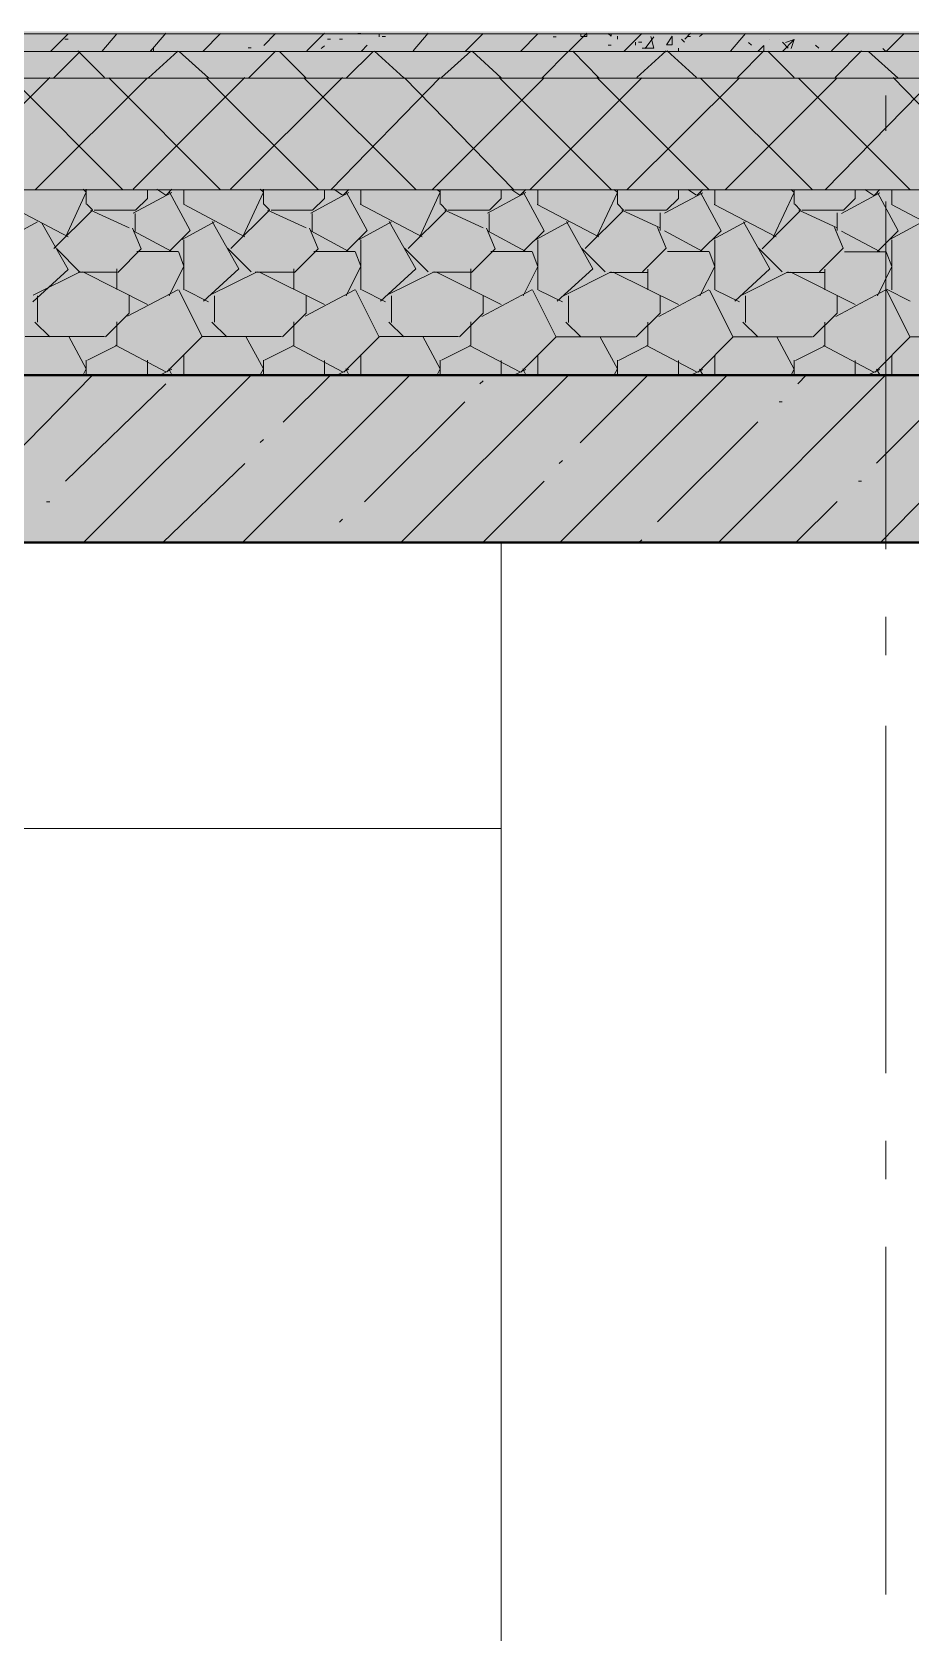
# Model space of a CAD drawing. Header units: millimetres. Extents: x -135211 to 49383, y -8033 to 228499.
# Drawn here: x -13222 to -11958, y 59366 to 61668 of the extents above; entities that cross this region are included whole.
import ezdxf

# ---------------------------------------------------------------- set-up
doc = ezdxf.new("R2010")
doc.units = ezdxf.units.MM
doc.layers.add('PDF _Геометрия', color=7, linetype='Continuous', true_color=0x1d1d1d)
doc.layers.add('PDF _Сплошная заливка', color=7, linetype='Continuous', true_color=0xffffff)

msp = doc.modelspace()

# ---------------------------------------------------------------- hatches: boundary and pattern name
at = {"layer": 'PDF _Сплошная заливка', "transparency": 33554559}
h = msp.add_hatch(color=256, dxfattribs=at)
h.paths.add_polyline_path([(-25691.9, 61763.6), (-25780.5, 61766.9), (-25912.9, 61766.9), (-25912.9, 61742.4), (-25806.2, 61742.4), (-25691.9, 61738.2), (-25581.8, 61734), (-25353.2, 61725.5), (-25243.2, 61721.3), (-25014.6, 61712.8), (-24904.5, 61708.6), (-24676, 61700.1), (-24565.9, 61695.9), (-24451.6, 61691.6), (-24341.5, 61687.4), (-24227.2, 61683.2), (-24117.2, 61679), (-24002.9, 61674.7), (-23892.8, 61670.5), (-23892.8, 61695.9), (-24002.9, 61700.1), (-24117.2, 61704.3), (-24227.2, 61708.6), (-24455.8, 61717), (-24565.9, 61721.3), (-24680.2, 61725.5), (-24790.2, 61729.7), (-25018.8, 61738.2), (-25128.9, 61742.4), (-25243.2, 61746.7), (-25353.2, 61750.9), (-25581.8, 61759.4)])
h.paths.add_polyline_path([(-263.8, 61742.4), (-263.8, 61766.9), (-569.8, 61766.9), (-763.3, 61763.6), (-1017.3, 61759.4), (-1267.1, 61755.1), (-1521.1, 61750.9), (-2020.6, 61742.4), (-2274.5, 61738.2), (-2524.3, 61734), (-2778.3, 61729.7), (-3028, 61725.5), (-3282, 61721.3), (-3781.5, 61712.8), (-4035.5, 61708.6), (-4285.3, 61704.3), (-4539.2, 61700.1), (-5038.7, 61691.6), (-5292.7, 61687.4), (-5542.5, 61683.2), (-5796.5, 61679), (-6046.2, 61674.7), (-6300.2, 61670.5), (-22601.7, 61666.3), (-22601.7, 61640.9), (-6300.2, 61645.1), (-6046.2, 61649.3), (-5796.5, 61653.6), (-5542.5, 61657.8), (-5292.7, 61662), (-5038.7, 61666.3), (-4539.2, 61674.7), (-4285.3, 61679), (-4035.5, 61683.2), (-3781.5, 61687.4), (-3282, 61695.9), (-3028, 61700.1), (-2778.3, 61704.3), (-2524.3, 61708.6), (-2274.5, 61712.8), (-2020.6, 61717), (-1521.1, 61725.5), (-1267.1, 61729.7), (-1017.3, 61734), (-763.3, 61738.2), (-513.6, 61742.4)])
h = msp.add_hatch(color=256, dxfattribs=at)
h.paths.add_polyline_path([(-25691.9, 61738.2), (-25779.1, 61741.4), (-25912.9, 61741.4), (-25912.9, 61704.3), (-25806.2, 61704.3), (-25691.9, 61700.1), (-25581.8, 61695.9), (-25353.2, 61687.4), (-25243.2, 61683.2), (-25014.6, 61674.7), (-24904.5, 61670.5), (-24676, 61662), (-24565.9, 61657.8), (-24451.6, 61653.6), (-24341.5, 61649.3), (-24227.2, 61645.1), (-24117.2, 61640.9), (-24002.9, 61636.6), (-23892.8, 61632.4), (-23892.8, 61670.5), (-24002.9, 61674.7), (-24117.2, 61679), (-24227.2, 61683.2), (-24455.8, 61691.6), (-24565.9, 61695.9), (-24680.2, 61700.1), (-24790.2, 61704.3), (-25018.8, 61712.8), (-25128.9, 61717), (-25243.2, 61721.3), (-25353.2, 61725.5), (-25581.8, 61734)])
h.paths.add_polyline_path([(-263.8, 61704.3), (-263.8, 61741.4), (-572.7, 61741.4), (-763.3, 61738.2), (-1017.3, 61734), (-1267.1, 61729.7), (-1521.1, 61725.5), (-2020.6, 61717), (-2274.5, 61712.8), (-2524.3, 61708.6), (-2778.3, 61704.3), (-3028, 61700.1), (-3282, 61695.9), (-3781.5, 61687.4), (-4035.5, 61683.2), (-4285.3, 61679), (-4539.2, 61674.7), (-5038.7, 61666.3), (-5292.7, 61662), (-5542.5, 61657.8), (-5796.5, 61653.6), (-6046.2, 61649.3), (-6300.2, 61645.1), (-22601.7, 61640.9), (-22601.7, 61602.8), (-6300.2, 61607), (-6046.2, 61611.2), (-5796.5, 61615.5), (-5542.5, 61619.7), (-5292.7, 61623.9), (-5038.7, 61628.2), (-4539.2, 61636.6), (-4285.3, 61640.9), (-4035.5, 61645.1), (-3781.5, 61649.3), (-3282, 61657.8), (-3028, 61662), (-2778.3, 61666.3), (-2524.3, 61670.5), (-2274.5, 61674.7), (-2020.6, 61679), (-1521.1, 61687.4), (-1267.1, 61691.6), (-1017.3, 61695.9), (-763.3, 61700.1), (-513.6, 61704.3)])
h = msp.add_hatch(color=256, dxfattribs=at)
h.paths.add_polyline_path([(-25691.9, 61700.1), (-25779.3, 61703.4), (-25912.9, 61703.4), (-25912.9, 61543.5), (-25806.2, 61543.5), (-25691.9, 61539.3), (-25581.8, 61535), (-25353.2, 61526.6), (-25243.2, 61522.3), (-25014.6, 61513.9), (-24904.5, 61509.6), (-24676, 61501.2), (-24565.9, 61496.9), (-24451.6, 61492.7), (-24341.5, 61488.5), (-24227.2, 61484.2), (-24117.2, 61480), (-24002.9, 61475.8), (-23892.8, 61471.5), (-23892.8, 61632.4), (-24002.9, 61636.6), (-24117.2, 61640.9), (-24227.2, 61645.1), (-24455.8, 61653.6), (-24565.9, 61657.8), (-24680.2, 61662), (-24790.2, 61666.3), (-25018.8, 61674.7), (-25128.9, 61679), (-25243.2, 61683.2), (-25353.2, 61687.4), (-25581.8, 61695.9)])
h.paths.add_polyline_path([(-263.8, 61543.5), (-263.8, 61703.4), (-572.3, 61703.4), (-763.3, 61700.1), (-1017.3, 61695.9), (-1267.1, 61691.6), (-1521.1, 61687.4), (-2020.6, 61679), (-2274.5, 61674.7), (-2524.3, 61670.5), (-2778.3, 61666.3), (-3028, 61662), (-3282, 61657.8), (-3781.5, 61649.3), (-4035.5, 61645.1), (-4285.3, 61640.9), (-4539.2, 61636.6), (-5038.7, 61628.2), (-5292.7, 61623.9), (-5542.5, 61619.7), (-5796.5, 61615.5), (-6046.2, 61611.2), (-6300.2, 61607), (-22601.7, 61602.8), (-22601.7, 61441.9), (-6300.2, 61446.1), (-6046.2, 61450.4), (-5796.5, 61454.6), (-5542.5, 61458.8), (-5292.7, 61463.1), (-5038.7, 61467.3), (-4539.2, 61475.8), (-4285.3, 61480), (-4035.5, 61484.2), (-3781.5, 61488.5), (-3282, 61496.9), (-3028, 61501.2), (-2778.3, 61505.4), (-2524.3, 61509.6), (-2274.5, 61513.9), (-2020.6, 61518.1), (-1521.1, 61526.6), (-1267.1, 61530.8), (-1017.3, 61535), (-763.3, 61539.3), (-513.6, 61543.5)])
h = msp.add_hatch(color=256, dxfattribs=at)
h.paths.add_polyline_path([(-25691.9, 61539.3), (-25779.5, 61542.5), (-25912.9, 61542.5), (-25912.9, 61175.2), (-23892.8, 61175.2), (-23892.8, 61471.5), (-24002.9, 61475.8), (-24117.2, 61480), (-24227.2, 61484.2), (-24455.8, 61492.7), (-24565.9, 61496.9), (-24680.2, 61501.2), (-24790.2, 61505.4), (-25018.8, 61513.9), (-25128.9, 61518.1), (-25243.2, 61522.3), (-25353.2, 61526.6), (-25581.8, 61535)])
h.paths.add_polyline_path([(-263.8, 61175.2), (-263.8, 61542.5), (-571.9, 61542.5), (-763.3, 61539.3), (-1017.3, 61535), (-1267.1, 61530.8), (-1521.1, 61526.6), (-2020.6, 61518.1), (-2274.5, 61513.9), (-2524.3, 61509.6), (-2778.3, 61505.4), (-3028, 61501.2), (-3282, 61496.9), (-3781.5, 61488.5), (-4035.5, 61484.2), (-4285.3, 61480), (-4539.2, 61475.8), (-5038.7, 61467.3), (-5292.7, 61463.1), (-5542.5, 61458.8), (-5796.5, 61454.6), (-6046.2, 61450.4), (-6300.2, 61446.1), (-22601.7, 61441.9), (-22601.7, 61175.2)])
h = msp.add_hatch(color=256, dxfattribs=at)
h.paths.add_polyline_path([(-89594.3, 60933.9), (-89594.3, 61174.9), (-103546, 61174.9), (-103546, 60933.9)])
h.paths.add_polyline_path([(146.8, 60933.9), (146.8, 61174.9), (-22999.7, 61174.9), (-22999.7, 60933.9)])
h.paths.add_polyline_path([(-23351, 60933.9), (-23351, 61174.9), (-26352.2, 61174.9), (-26352.2, 60933.9)])
h.paths.add_polyline_path([(-26398.8, 60933.9), (-26398.8, 61174.9), (-44097.3, 61174.9), (-44097.3, 60933.9)])
h.paths.add_polyline_path([(-45350.3, 60933.9), (-45350.3, 61174.9), (-51128.4, 61174.9), (-51128.4, 60933.9)])
h.paths.add_polyline_path([(-77398.8, 60933.9), (-77398.8, 61174.9), (-79396.8, 61174.9), (-79396.8, 60933.9)])
h.paths.add_polyline_path([(-82897.6, 60933.9), (-82897.6, 61174.9), (-86097.8, 61174.9), (-86097.8, 60933.9)])

# ---------------------------------------------------------------- linework, layer by layer
at = {"layer": 'PDF _Геометрия', "color": 7, "lineweight": 40}
for points in [[(-96.7, 62372.5), (-96.7, 61174.5), (-22994.2, 61174.5)], [(-22998.7, 60933.8), (-351.1, 60933.8), (-351.1, 60353.8)]]:
    msp.add_lwpolyline(points, dxfattribs=at)
at = {"layer": 'PDF _Геометрия', "color": 7, "lineweight": 9}
for points in [[(-22594, 61174.2), (-254.6, 61174.2), (-254.6, 61542.5), (-254.6, 61703.4), (-254.6, 61741.4), (-254.6, 61766.9), (-254.6, 61771.1), (-254.6, 61775.3), (-254.6, 62372.2), (-258.7, 62372.2)], [(-11994.3, 61525.7), (-11994.3, 61576.4)], [(-11994.3, 60924.5), (-11994.3, 61424)], [(-17597, 60522.6), (-12547.1, 60522.6), (-12547.1, 60933.3), (-12547.1, 57055.6), (-12547.1, 60522.6), (-13347.3, 60522.6)], [(-12547.1, 60933.3), (-17597, 60933.3)], [(-12548, 60933.3), (-11845.1, 60933.3), (-11845.1, 57055.7), (-11845.1, 60933.3)], [(-11994.3, 60772.1), (-11994.3, 60827.1)], [(-11994.3, 60171), (-11994.3, 60670.5)], [(-11994.3, 60018.5), (-11994.3, 60073.5)], [(-11994.3, 59421.7), (-11994.3, 59921.2)]]:
    msp.add_lwpolyline(points, dxfattribs=at)
at = {"layer": 'PDF _Геометрия', "color": 7, "lineweight": 20}
for points in [[(-6291.2, 61665.2), (-22594.1, 61665.2)], [(-6291.2, 61639.8), (-22594.1, 61639.8)], [(-6291.2, 61601.7), (-22594.1, 61601.7)], [(-6291.2, 61440.9), (-22594.1, 61440.9)]]:
    msp.add_lwpolyline(points, dxfattribs=at)
at = {"layer": 'PDF _Геометрия', "lineweight": 9}
for points in [[(-13195.1, 61639.8), (-13170, 61665.1)], [(-13152.5, 61665.6), (-13152.5, 61665.6)], [(-13121.2, 61640), (-13099.8, 61665.4)], [(-13051, 61640.7), (-13029.6, 61666.1)], [(-12975.7, 61640.4), (-12950.7, 61665.8)], [(-12888.7, 61648.5), (-12871.7, 61665.5)], [(-12826.6, 61640.8), (-12801.5, 61666.2)], [(-12753.3, 61665.9), (-12748.9, 61665.9)], [(-12722.5, 61661.1), (-12722.5, 61665.3)], [(-12673.8, 61640.6), (-12652.3, 61666)], [(-12598.5, 61640.3), (-12573.4, 61665.7)], [(-12519.6, 61640), (-12494.4, 61665.4)], [(-12449.4, 61640.7), (-12424.2, 61666.1)], [(-12433, 61661.4), (-12433, 61665.6)], [(-12432.4, 61661.4), (-12424.2, 61661.4), (-12424.2, 61665.6)], [(-12393.6, 61665.9), (-12389.1, 61661.7), (-12389.1, 61665.9)], [(-12370.5, 61640.4), (-12345.3, 61665.8)], [(-12283.2, 61657.5), (-12275.1, 61666)], [(-12262, 61661.2), (-12257.5, 61665.4)], [(-12217.6, 61640.3), (-12196.1, 61665.7)], [(-12072.2, 61640.6), (-12046.9, 61666.1)], [(-11993.3, 61640.3), (-11968, 61665.7)], [(-13190.8, 61601.6), (-13152.5, 61639.7)], [(-13174.4, 61657.7), (-13170, 61657.7)], [(-13117.4, 61602.5), (-13155.7, 61640.6)], [(-13054.1, 61602), (-13012.1, 61640.2)], [(-13051.6, 61640.8), (-13047.2, 61645), (-13047.2, 61640.8)], [(-12968.2, 61601.9), (-13010.3, 61639.9)], [(-12911.2, 61645), (-12906.8, 61645)], [(-12910.1, 61602), (-12871.7, 61640.1)], [(-12827.8, 61601.7), (-12866.2, 61639.8)], [(-12805.9, 61644), (-12801.5, 61648.2)], [(-12797.2, 61657.7), (-12792.7, 61657.7)], [(-12779.6, 61657.6), (-12775.2, 61657.6)], [(-12769.7, 61601.9), (-12731.3, 61640)], [(-12748.2, 61640.5), (-12740.1, 61649)], [(-12687.4, 61602.2), (-12729.6, 61640.3)], [(-12718.2, 61661.6), (-12713.8, 61661.6)], [(-12633.1, 61602.3), (-12590.9, 61640.4)], [(-12547.1, 61602.1), (-12589.2, 61640.2)], [(-12488.3, 61602.2), (-12450.5, 61640.3)], [(-12472.5, 61661.1), (-12468.1, 61661.1)], [(-12406.7, 61602), (-12444.5, 61640.1)], [(-12393.6, 61649), (-12389.1, 61649)], [(-12380.3, 61661.7), (-12380.3, 61657.5)], [(-12354, 61648.9), (-12354, 61653.1)], [(-12352.4, 61602.6), (-12310.2, 61640.7)], [(-12349.7, 61653.1), (-12345.3, 61653.1)], [(-12344.8, 61644.5), (-12327.7, 61644.5), (-12332.1, 61661.4)], [(-12340.3, 61644), (-12327.7, 61661)], [(-12266.3, 61602.5), (-12308.6, 61640.6)], [(-12292.6, 61640.1), (-12292.6, 61644.4)], [(-12288.3, 61657.6), (-12283.8, 61653.3)], [(-12279.5, 61661.3), (-12275.1, 61661.3)], [(-12207.6, 61602.5), (-12169.8, 61640.6)], [(-12191.8, 61652.9), (-12187.3, 61648.7)], [(-12177.9, 61640.2), (-12169.8, 61648.6), (-12169.8, 61640.2)], [(-12125.9, 61602.3), (-12163.8, 61640.5)], [(-12161, 61657.6), (-12161, 61657.6)], [(-12143, 61639.9), (-12125.9, 61656.9), (-12138.5, 61652.6)], [(-12142.8, 61653.2), (-12134.7, 61644.8)], [(-12130.4, 61644.2), (-12125.9, 61656.9)], [(-12095.3, 61648.8), (-12090.8, 61644.5)], [(-12067.3, 61602.5), (-12029.4, 61640.6)], [(-11976.7, 61601.7), (-12019.1, 61639.9)], [(-11998.7, 61644.1), (-11994.3, 61640)], [(-11990, 61639.9), (-11985.5, 61639.9)], [(-13356.8, 61441.5), (-13196.3, 61602.3)], [(-13091, 61441), (-13251.7, 61601.9)], [(-13216.6, 61441.4), (-13055.9, 61602.2)], [(-12950.7, 61440.9), (-13111.5, 61601.8)], [(-13076.4, 61441.8), (-12915.6, 61602.6)], [(-12810.3, 61441.3), (-12971.3, 61602.2)], [(-12936.2, 61441.7), (-12775.2, 61602.6)], [(-12669.9, 61441.2), (-12831.1, 61602.1)], [(-12791.6, 61441.6), (-12634.8, 61602.4)], [(-12529.5, 61441.2), (-12686.5, 61602)], [(-12646.4, 61441), (-12485.6, 61601.8)], [(-12389.1, 61441.6), (-12550, 61602.5)], [(-12506.2, 61440.9), (-12345.3, 61601.8)], [(-12248.7, 61441.5), (-12409.8, 61602.4)], [(-12366, 61441.3), (-12204.9, 61602.2)], [(-12099.6, 61440.9), (-12260.8, 61601.7)], [(-12225, 61441.2), (-12064.5, 61602.1)], [(-11959.2, 61440.8), (-12119.9, 61601.6)], [(-12081.1, 61441.2), (-11924.1, 61602.1)], [(-11827.6, 61441.8), (-11984, 61602.6)], [(-13173.2, 61374), (-13143.7, 61437.5), (-13148.1, 61441.8)], [(-13143.7, 61420.5), (-13143.7, 61441.8)], [(-13076.2, 61407.3), (-13020.9, 61437)], [(-13072.9, 61411.8), (-13055.9, 61428.6), (-13055.9, 61441.4)], [(-13029.6, 61433.3), (-13042.2, 61441.7)], [(-13029, 61433.3), (-13020.9, 61441.7)], [(-13024, 61352.7), (-12994.5, 61382.4), (-13024, 61437.4)], [(-13003.3, 61419.9), (-13003.3, 61441.1)], [(-12918.8, 61373.9), (-12889.2, 61437.4), (-12893.7, 61441.7)], [(-12889.2, 61420.5), (-12889.2, 61441.7)], [(-12821.1, 61407.3), (-12766.4, 61436.9)], [(-12818.5, 61411.7), (-12801.5, 61428.6), (-12801.5, 61441.3)], [(-12775.2, 61433.2), (-12787.7, 61441.7)], [(-12774.5, 61433.2), (-12766.4, 61441.6)], [(-12769.6, 61352.6), (-12740.1, 61382.3), (-12769.6, 61437.3)], [(-12748.9, 61419.9), (-12748.9, 61441.1)], [(-12664.4, 61373.9), (-12634.8, 61437.4), (-12639.2, 61441.6)], [(-12634.8, 61420.5), (-12634.8, 61441.6)], [(-12566.8, 61407.2), (-12512, 61436.9)], [(-12564.1, 61411.6), (-12547.1, 61428.6), (-12547.1, 61441.2)], [(-12520.7, 61433.2), (-12533.3, 61441.7)], [(-12520.1, 61433.1), (-12512, 61441.6)], [(-12515.3, 61352.6), (-12485.6, 61382.2), (-12515.3, 61437.3)], [(-12494.4, 61419.9), (-12494.4, 61441.1)], [(-12410, 61373.8), (-12380.3, 61437.3), (-12384.8, 61441.6)], [(-12380.3, 61420.4), (-12380.3, 61441.6)], [(-12312.4, 61407.2), (-12257.5, 61436.8)], [(-12309.7, 61411.6), (-12292.6, 61428.5), (-12292.6, 61441.2)], [(-12266.3, 61433.1), (-12278.9, 61441.6)], [(-12265.7, 61433.1), (-12257.5, 61441.5)], [(-12260.9, 61352.6), (-12231.2, 61382.2), (-12260.9, 61437.2)], [(-12240, 61419.8), (-12240, 61441)], [(-12155.6, 61373.8), (-12125.9, 61437.3), (-12130.4, 61441.5)], [(-12125.9, 61420.4), (-12125.9, 61441.5)], [(-12058.1, 61407.1), (-12003.1, 61436.7)], [(-12055.3, 61411.5), (-12038.2, 61428.4), (-12038.2, 61441.1)], [(-12011.8, 61433), (-12024.5, 61441.5)], [(-12011.2, 61433), (-12003.1, 61441.5)], [(-12006.5, 61352.5), (-11976.7, 61382.1), (-12006.5, 61437.1)], [(-11985.5, 61419.7), (-11985.5, 61440.9)], [(-13170, 61373.6), (-13259.1, 61420.1)], [(-13190.2, 61356.5), (-13134.9, 61411.5)], [(-13134.9, 61412), (-13143, 61420.5)], [(-13082.3, 61386.4), (-13137.5, 61411.9)], [(-13132.5, 61411.8), (-13073.5, 61411.8)], [(-12915.6, 61373.5), (-13004.1, 61420.1)], [(-12935.8, 61356.5), (-12880.5, 61411.5)], [(-12880.5, 61412), (-12888.6, 61420.5)], [(-12827.8, 61386.4), (-12883.2, 61411.8)], [(-12878.1, 61411.8), (-12819, 61411.8)], [(-12661.1, 61373.5), (-12749.9, 61420.1)], [(-12680.8, 61356.4), (-12626, 61411.4)], [(-12626, 61411.9), (-12634.2, 61420.5)], [(-12573.4, 61386.3), (-12628.1, 61411.7)], [(-12623.8, 61411.7), (-12564.6, 61411.7)], [(-12406.7, 61373.4), (-12495.6, 61420)], [(-12426.4, 61356.4), (-12371.6, 61411.4)], [(-12371.6, 61411.9), (-12379.7, 61420.3)], [(-12318.9, 61386.3), (-12373.8, 61411.7)], [(-12369.5, 61411.6), (-12310.2, 61411.6)], [(-12152.2, 61373.4), (-12241.3, 61420)], [(-12172.1, 61356.3), (-12117.1, 61411.3)], [(-12117.1, 61411.9), (-12125.3, 61420.3)], [(-12064.5, 61386.2), (-12119.5, 61411.6)], [(-12115.2, 61411.6), (-12055.7, 61411.6)], [(-11897.8, 61373.3), (-11986.3, 61419.9)], [(-13260.3, 61369.5), (-13213.9, 61394.9)], [(-13220.8, 61279.9), (-13170, 61326.5), (-13208.3, 61394.2)], [(-13073.5, 61381.6), (-13073.5, 61407)], [(-13005.9, 61369.5), (-12959.4, 61394.9)], [(-12975.3, 61281), (-12924.3, 61327.5), (-12962.7, 61395.3)], [(-12819, 61381.6), (-12819, 61407)], [(-12751.6, 61369.4), (-12705, 61394.8)], [(-12720.9, 61280.9), (-12669.9, 61327.5), (-12708.3, 61395.2)], [(-12564.6, 61381.5), (-12564.6, 61406.9)], [(-12497.2, 61369.4), (-12450.5, 61394.8)], [(-12466.6, 61280.8), (-12415.4, 61327.5), (-12453.2, 61395.2)], [(-12344.3, 61323.2), (-12310.2, 61357.1), (-12322.8, 61386.8)], [(-12318.9, 61382.6), (-12318.9, 61407.9)], [(-12242.9, 61369.3), (-12196.1, 61394.8)], [(-12211.5, 61280.8), (-12161, 61327.4), (-12198.9, 61395.1)], [(-12089.9, 61323.2), (-12055.7, 61357.1), (-12068.3, 61386.7)], [(-12064.5, 61382.5), (-12064.5, 61407.9)], [(-11988.5, 61369.3), (-11941.6, 61394.7)], [(-13098.6, 61322.3), (-13064.7, 61356.2), (-13077.3, 61385.8)], [(-13020.9, 61352.3), (-13076.2, 61382)], [(-13003.3, 61297.2), (-13003.3, 61369.1)], [(-12844.2, 61322.3), (-12810.3, 61356.2), (-12822.8, 61385.8)], [(-12766.4, 61352.2), (-12821.1, 61381.9)], [(-12748.9, 61297.2), (-12748.9, 61369.1)], [(-12589.9, 61322.2), (-12555.8, 61356.1), (-12568.4, 61385.7)], [(-12512, 61352.2), (-12566.8, 61381.8)], [(-12494.4, 61297.1), (-12494.4, 61369.1)], [(-12257.5, 61352.1), (-12312.4, 61381.8)], [(-12240, 61297.1), (-12240, 61369)], [(-12003.1, 61352.1), (-12058.1, 61381.7)], [(-11985.5, 61297), (-11985.5, 61368.9)], [(-13152.5, 61322.2), (-13186.3, 61356.1)], [(-13071.1, 61352.3), (-13012.1, 61352.3)], [(-13024.7, 61288.7), (-13003.3, 61331.1), (-13011.4, 61352.2)], [(-12906.8, 61323.2), (-12940.7, 61357.1)], [(-12816.7, 61352.2), (-12757.6, 61352.2)], [(-12770.3, 61288.7), (-12748.9, 61331), (-12757, 61352.2)], [(-12652.3, 61323.1), (-12686.4, 61357)], [(-12562.4, 61352.1), (-12503.2, 61352.1)], [(-12515.9, 61288.6), (-12494.4, 61330.9), (-12502.6, 61352.1)], [(-12397.9, 61323.1), (-12432, 61357)], [(-12308.1, 61352.1), (-12248.7, 61352.1)], [(-12261.5, 61288.5), (-12240, 61330.9), (-12248.1, 61352.1)], [(-12143.4, 61323), (-12177.6, 61356.9)], [(-12053.8, 61352), (-11994.3, 61352)], [(-12006.3, 61288.5), (-11985.5, 61330.9), (-11993.7, 61352)], [(-13220.2, 61289.4), (-13152.5, 61323.2)], [(-13155.1, 61322.5), (-13099.8, 61322.5)], [(-13055.9, 61276.3), (-13148.8, 61322.9)], [(-13099.8, 61297.6), (-13099.8, 61327.3)], [(-12965.9, 61289.3), (-12898, 61323.2)], [(-12900.8, 61322.4), (-12845.4, 61322.4)], [(-12801.5, 61276.2), (-12894.6, 61322.8)], [(-12845.4, 61297.5), (-12845.4, 61327.2)], [(-12711.6, 61289.3), (-12643.6, 61323.1)], [(-12645.7, 61322.4), (-12590.9, 61322.4)], [(-12547.1, 61276.1), (-12640.3, 61322.7)], [(-12590.9, 61297.5), (-12590.9, 61327.2)], [(-12456.6, 61289.2), (-12389.1, 61323.1)], [(-12391.4, 61322.3), (-12336.5, 61322.3)], [(-12292.6, 61276.1), (-12386.1, 61322.6)], [(-12336.5, 61297.4), (-12336.5, 61327.1)], [(-12202.3, 61289.1), (-12134.7, 61323)], [(-12137, 61322.3), (-12082, 61322.3)], [(-12038.2, 61276), (-12131.1, 61322.6)], [(-12082, 61297.4), (-12082, 61327)], [(-13084.3, 61259.2), (-13012.1, 61297.3)], [(-12977, 61229.4), (-13010.9, 61297.1)], [(-12968.2, 61280.1), (-13002.1, 61297)], [(-12829.3, 61259.1), (-12757.6, 61297.2)], [(-12722.5, 61229.3), (-12756.5, 61297)], [(-12713.8, 61280.1), (-12747.8, 61297)], [(-12575, 61259), (-12503.2, 61297.1)], [(-12468.1, 61229.2), (-12502.2, 61297)], [(-12459.3, 61280), (-12493.4, 61296.9)], [(-12320.7, 61259), (-12248.7, 61297.1)], [(-12213.6, 61229.2), (-12247.8, 61296.9)], [(-12204.9, 61279.9), (-12239, 61296.9)], [(-12066.4, 61258.9), (-11994.3, 61297)], [(-11959.2, 61281), (-11993.4, 61297.9)], [(-11959.2, 61229.1), (-11993.4, 61296.9)], [(-13213.9, 61250.5), (-13213.9, 61288.6)], [(-13116.2, 61229.8), (-13082.3, 61263.7), (-13082.3, 61289.1)], [(-12959.4, 61250.5), (-12959.4, 61288.5)], [(-12861.8, 61229.7), (-12827.8, 61263.6), (-12827.8, 61289)], [(-12705, 61250.4), (-12705, 61288.5)], [(-12607.4, 61229.7), (-12573.4, 61263.5), (-12573.4, 61289)], [(-12450.5, 61250.3), (-12450.5, 61288.5)], [(-12353, 61229.7), (-12318.9, 61263.5), (-12318.9, 61288.9)], [(-12196.1, 61250.3), (-12196.1, 61288.4)], [(-12098.7, 61229.6), (-12064.5, 61263.5), (-12064.5, 61288.9)], [(-13196.3, 61229.8), (-13217.7, 61250.9)], [(-13141.8, 61196), (-13099.8, 61217.2), (-13099.8, 61251)], [(-12941.9, 61229.7), (-12963.3, 61250.9)], [(-12887.5, 61195.9), (-12845.4, 61217.1), (-12845.4, 61251)], [(-12687.4, 61229.7), (-12708.9, 61250.8)], [(-12633.1, 61195.9), (-12590.9, 61217.1), (-12590.9, 61251)], [(-12433, 61229.6), (-12454.5, 61250.8)], [(-12378.7, 61195.8), (-12336.5, 61217), (-12336.5, 61250.9)], [(-12178.5, 61229.6), (-12200.1, 61250.7)], [(-12124.4, 61195.8), (-12082, 61216.9), (-12082, 61250.8)], [(-13231.6, 61230), (-13117.4, 61230)], [(-13148.1, 61175), (-13143.7, 61183.5), (-13168.7, 61230.1)], [(-13027.9, 61179.1), (-12977, 61229.9)], [(-12977.4, 61229.9), (-12862.9, 61229.9)], [(-12893.7, 61175), (-12889.2, 61183.4), (-12914.3, 61230)], [(-12773.5, 61179), (-12722.5, 61229.8)], [(-12722.4, 61229.9), (-12608.5, 61229.9)], [(-12639.2, 61174.9), (-12634.8, 61183.4), (-12659.9, 61229.9)], [(-12519.2, 61179), (-12468.1, 61229.8)], [(-12468.2, 61229.8), (-12354, 61229.8)], [(-12384.8, 61174.8), (-12380.3, 61183.4), (-12405.6, 61229.9)], [(-12264.1, 61178.9), (-12213.6, 61229.7)], [(-12214, 61229.7), (-12099.6, 61229.7)], [(-12130.4, 61174.8), (-12125.9, 61183.3), (-12151.2, 61229.8)], [(-12009.8, 61178.8), (-11959.2, 61229.6)], [(-11959.8, 61229.7), (-11845.1, 61229.7)], [(-13029.6, 61179.3), (-13101.9, 61217.4)], [(-13003.3, 61174.4), (-13003.3, 61204.1)], [(-12775.2, 61179.2), (-12846.8, 61217.3)], [(-12748.9, 61174.3), (-12748.9, 61204)], [(-12520.7, 61179.2), (-12592.6, 61217.3)], [(-12494.4, 61174.3), (-12494.4, 61203.9)], [(-12266.3, 61179.1), (-12338.3, 61217.3)], [(-12240, 61174.2), (-12240, 61203.9)], [(-12011.8, 61179), (-12084, 61217.2)], [(-11985.5, 61174.2), (-11985.5, 61203.8)], [(-13143.7, 61175), (-13143.7, 61196.2)], [(-13055.9, 61174.7), (-13055.9, 61195.9)], [(-13037.8, 61174.5), (-13020.9, 61183)], [(-13020.9, 61175.1), (-13025.3, 61183.5)], [(-12889.2, 61175), (-12889.2, 61196.1)], [(-12801.5, 61174.6), (-12801.5, 61195.8)], [(-12783.4, 61174.4), (-12766.4, 61182.9)], [(-12766.4, 61175), (-12770.8, 61183.5)], [(-12634.8, 61174.9), (-12634.8, 61196.1)], [(-12547.1, 61174.6), (-12547.1, 61195.7)], [(-12529, 61174.4), (-12512, 61182.8)], [(-12512, 61174.9), (-12516.4, 61183.4)], [(-12380.3, 61174.8), (-12380.3, 61196)], [(-12292.6, 61174.5), (-12292.6, 61195.6)], [(-12274.6, 61174.3), (-12257.5, 61182.8)], [(-12257.5, 61174.8), (-12262, 61183.3)], [(-12125.9, 61174.8), (-12125.9, 61196)], [(-12038.2, 61174.5), (-12038.2, 61195.6)], [(-12020.2, 61174.3), (-12003.1, 61182.7)], [(-12003.1, 61174.8), (-12007.5, 61183.2)], [(-13372.1, 60933.2), (-13134.9, 61174.5)], [(-13173.4, 61022.1), (-13029.6, 61161.9)], [(-13148.1, 60933.3), (-12906.8, 61174.5)], [(-13055.9, 61174.7), (-13055.9, 61174.7)], [(-12919.7, 60933.3), (-12678.7, 61174.6)], [(-12860.7, 61106.9), (-12792.7, 61174.6)], [(-12801.5, 61174.6), (-12801.5, 61174.6)], [(-12692.1, 60933.4), (-12450.5, 61174.7)], [(-12577.8, 61162), (-12573.4, 61166.2)], [(-12547.1, 61174.6), (-12547.1, 61174.6)], [(-12463.6, 60933.4), (-12222.4, 61174.7)], [(-12433.6, 61077.3), (-12336.5, 61174.7)], [(-12292.6, 61174.5), (-12292.6, 61174.5)], [(-12235.2, 60933.5), (-11994.3, 61174.8)], [(-12121, 61162.1), (-12108.4, 61174.8)], [(-12038.2, 61174.5), (-12038.2, 61174.5)], [(-12007.5, 61047.8), (-11880.2, 61174.8)], [(-12003.1, 60933), (-11766.2, 61174.3)], [(-12744, 60992.2), (-12599.7, 61136.2)], [(-12147.9, 61136.3), (-12143.4, 61136.3)], [(-12322.6, 60963.4), (-12178.5, 61107.3)], [(-12893.7, 61077.6), (-12889.2, 61081.9)], [(-13034.4, 60933.3), (-12915.6, 61047.6)], [(-12463.8, 61047.7), (-12459.3, 61051.9)], [(-12574.5, 60933), (-12485.6, 61021.9)], [(-12033.8, 61022), (-12029.4, 61022)], [(-13200.7, 60992.2), (-13196.3, 60992.2)], [(-12123.9, 60933.8), (-12064.5, 60993)], [(-12779.6, 60963.3), (-12775.2, 60967.6)], [(-12801.5, 60932.8), (-12801.5, 60932.8)], [(-12349.7, 60933.5), (-12345.3, 60937.7)]]:
    msp.add_lwpolyline(points, dxfattribs=at)
msp.add_lwpolyline([(-12301.4, 61661.9), (-12301.4, 61649.2), (-12309.5, 61649.2)], close=True, dxfattribs=at)

doc.saveas('drawing.dxf')
